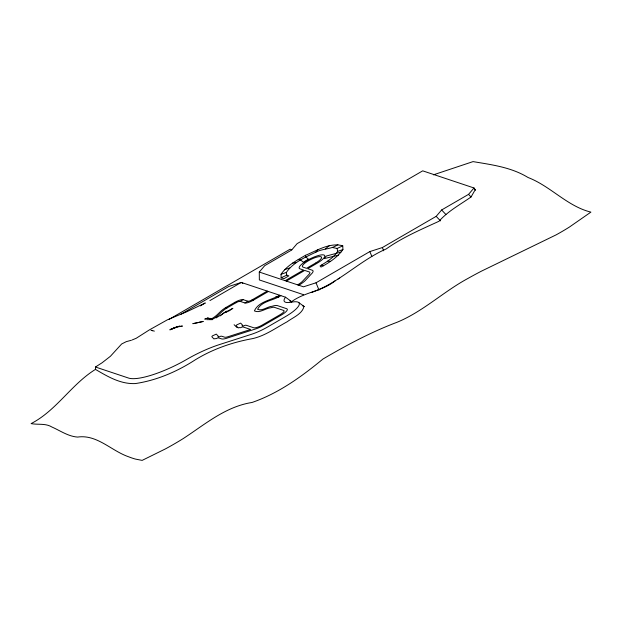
<?xml version="1.0" encoding="UTF-8"?>
<svg xmlns="http://www.w3.org/2000/svg" width="622" height="622" viewBox="0 0 622 622"><rect width="100%" height="100%" fill="white"/><g stroke="black" fill="none" stroke-linecap="round" stroke-linejoin="round"><path stroke-width="0.93" d="M291.399 302.323L291.617 301.647C305.029 291.796 322.577 291.368 335.577 280.468M207.966 318.013L204.91 319.063L207.966 318.013L209.63 318.892L213.245 318.907A29.265 27.43 -71.5 0 0 218.843 314.67L221.448 312.166A29.265 27.43 -71.5 0 1 227.053 307.929L236.026 302.727A3.561 0.902 -26.4 0 1 240.193 301.382L243.186 299.648L247.89 301.227A3.561 0.902 -26.4 0 0 252.058 299.882L267.227 291.088M289.774 301.032L291.617 301.647L285.56 297.215L284.829 298.226A24.561 6.236 -26.4 0 0 291.982 302.098A24.662 6.259 -26.4 0 1 294.525 310.409A23.776 6.033 -26.4 0 1 285.584 316.551L267.647 326.962A23.807 6.041 -26.4 0 1 251.202 334.387L218.967 344.736A47.155 11.966 -26.4 0 0 186.997 359.252A49.954 12.673 -26.4 0 1 128.264 377.966L95.454 367.011L95.477 369.639M281.152 277.816L286.765 275.165L288.857 275.865L283.904 278.734L281.152 277.816L281.027 274.286C286.882 265.524 296.601 260.548 305.441 255.323C317.041 250.619 329.854 242.16 342.761 245.814L342.924 249.562C337.489 257.337 329.263 262.639 321.022 267.048L320.035 265.959C326.511 261.971 333.462 257.974 337.629 251.389L342.924 249.562M281.027 274.286L286.322 272.452C293.25 262.36 305.13 257.298 315.82 252.182C322.849 248.31 331.549 249.546 337.917 244.516M315.82 252.182L317.718 249.663M303.583 294.711L259.351 279.939L259.281 272.039L264.723 265.656L291.64 250.052L297.083 243.668L422.711 170.84L474.003 187.976L475.573 190.215M259.281 272.039L303.505 286.812L316.015 282.792L369.849 251.576L382.359 247.556L436.193 216.347L441.636 209.964L468.56 194.359L474.003 187.976M220.258 315.875L223.656 313.006L227.03 311.132L216.028 317.951M325.345 248.893L329.124 245.869M311.272 292.558C338.866 283.072 359.788 260.455 386.239 248.932C402.527 237.347 420.993 229.549 439.046 221.23C447.832 211.231 460.008 204.716 471.033 196.995L475.224 189.71L474.633 189.399M228.546 311.218L232.877 308.318L224.915 312.578L227.636 311.56M95.454 367.011L102.094 362.766L110.428 356.266L121.655 343.974L126.282 341.649L131.374 340.265M200.408 305.876L205.299 302.968L186.6 311.847L167.435 319.794L149.342 329.917L136.171 338.298L132.175 339.939M168.951 319.436L290.093 249.212L291.772 249.772M180.637 314.398L228.826 286.462L241.336 282.442L285.56 297.215M209.902 300.597L241.305 282.388L242.844 283.546M207.865 318.301L212.063 318.518A29.265 27.43 -71.5 0 0 217.661 314.281L220.274 311.777A29.265 27.43 -71.5 0 1 225.872 307.532L234.844 302.331A7.122 1.804 -26.4 0 1 243.186 299.648M240.193 301.382L244.897 302.961L247.89 301.227M285.171 280.685L303.544 270.034L300.014 268.86A14.244 3.615 -26.4 0 1 307.268 260.354A14.244 3.615 -26.4 0 1 323.938 254.989A14.244 3.615 -26.4 0 1 316.684 263.495L307.711 268.696L312.493 270.298A14.244 3.615 -26.4 0 1 312.345 272.934L305.107 280.693A14.244 3.615 -26.4 0 1 298.801 285.241M244.897 302.961A7.122 1.804 -26.4 0 0 253.24 300.278L268.401 291.485M286.353 281.082L304.726 270.43L309.429 272.001A10.683 2.713 -26.4 0 1 309.321 273.983L302.354 281.432A10.683 2.713 -26.4 0 1 297.619 284.845M338.065 279.029L339.721 278.065M279.675 295.248C271.425 300.162 258.573 301.421 254.39 310.891C259.467 313.62 265.827 308.061 270.873 307.773A7.122 1.804 -26.4 0 1 274.294 307.307L283.71 310.456A7.122 1.804 -26.4 0 1 280.079 314.709L262.134 325.119A7.122 1.804 -26.4 0 1 253.792 327.794L246.74 325.438A29.265 6.99 59.9 0 0 244.773 325.423L243.98 325.804A29.265 6.99 59.9 0 1 242.012 325.788L242.759 325.353L240.66 323.106L236.733 324.894L236.173 325.71L238.273 327.957L239.019 327.522A29.265 6.99 59.9 0 0 240.986 327.537L241.779 327.156A29.265 6.99 59.9 0 1 243.746 327.172L250.604 329.466L228.041 336.72A7.122 1.804 -26.4 0 1 224.628 337.178L222.279 336.393A29.265 6.99 59.9 0 0 220.305 336.385L219.519 336.759A29.265 6.99 59.9 0 1 217.933 336.852L218.408 336.346L216.316 334.107L212.382 335.888L211.83 336.704L213.921 338.951L214.94 338.586A29.265 6.99 59.9 0 0 216.526 338.492L217.311 338.119A29.265 6.99 59.9 0 1 219.286 338.127L221.634 338.912A10.683 2.713 -26.4 0 0 226.758 338.228L255.93 328.844A10.683 2.713 -26.4 0 0 263.308 325.508L281.261 315.105A10.683 2.713 -26.4 0 0 286.703 308.722L277.288 305.573A10.683 2.713 -26.4 0 0 272.156 306.265C267.631 306.467 262.157 311.435 257.586 309.321C261.761 300.924 273.641 300.62 280.856 295.644M332.832 247.587L337.147 248.466L342.761 245.814M175.007 327.638L169.822 329.854L179.525 326.122L170.949 329.162L176.975 326.698L182.433 326.06L178.444 326.799M433.394 174.836L473.047 161.611C491.862 164.768 511.346 167.271 528.07 177.511C550.579 186.165 567.303 206.333 590.9 212.118L569.425 227.046A263.122 246.623 -71.5 0 1 555.998 234.929L481.521 271.114A438.611 411.111 -71.5 0 0 467.853 278.493C443.408 291.687 423.014 311.568 397.124 322.243C371.21 332.008 346.773 345.055 322.942 359.042C301.53 376.691 278.539 393.314 252.058 402.465C225.436 406.664 205.073 424.328 183.296 438.533A338.01 316.816 -71.5 0 1 165.351 448.936L142.143 460.389L135.619 459.122A348.903 83.356 59.9 0 1 128.56 456.758C111.26 450.833 97.094 434.21 77.556 437.079C68.171 436.38 60.318 430.735 51.953 427.034C45.492 423.069 38.043 424.966 31.1 423.605C56.493 410.528 71.359 384.303 95.469 369.39C107.738 376.598 120.528 384.256 135.355 383.572C156.581 380.407 176.936 371.692 194.896 360.06C212.397 349.237 232.045 342.325 252.252 338.687C265.081 335.927 275.795 327.911 287.123 321.784C292.845 317.547 302.634 313.83 303.94 306.343L302.393 305.736M284.448 269.754L289.743 267.927M340.934 252.097L326.286 256.046L324.373 258.573L338.368 255.199M199.382 322.313L203.262 321.45L192.812 323.681L199.382 322.313L198.053 322.6M292.394 263.207L296.554 262.484M206.675 319.661L212.46 319.669M327.654 261.162L330.531 261.349M298.202 259.545L300.605 260.035L303.373 262.235L308.481 259.149L305.705 256.948L305.441 255.323M154.365 331.129L151.006 330.29L152.685 330.71M321.558 265.081L323.611 265.765M275.95 296.414L278.718 297.339M252.058 299.882L253.24 300.278M234.844 302.331L236.026 302.727M225.872 307.532L227.053 307.929M298.887 302.657L304.321 306.615M234.105 324.707L236.982 327.537M468.56 194.359L470.994 196.956M441.636 209.964L445.896 214.512M436.193 216.347L440.454 220.888M382.359 247.556L383.688 250.79M369.849 251.576L371.855 256.435M316.015 282.792L319.016 290.07M337.147 248.466L337.629 251.389M286.322 272.452L286.765 275.165M315.502 263.106L306.529 268.307L303 267.126A10.683 2.713 -26.4 0 1 308.442 260.742A10.683 2.713 -26.4 0 1 320.944 256.723A10.683 2.713 -26.4 0 1 315.502 263.106"/></g></svg>
